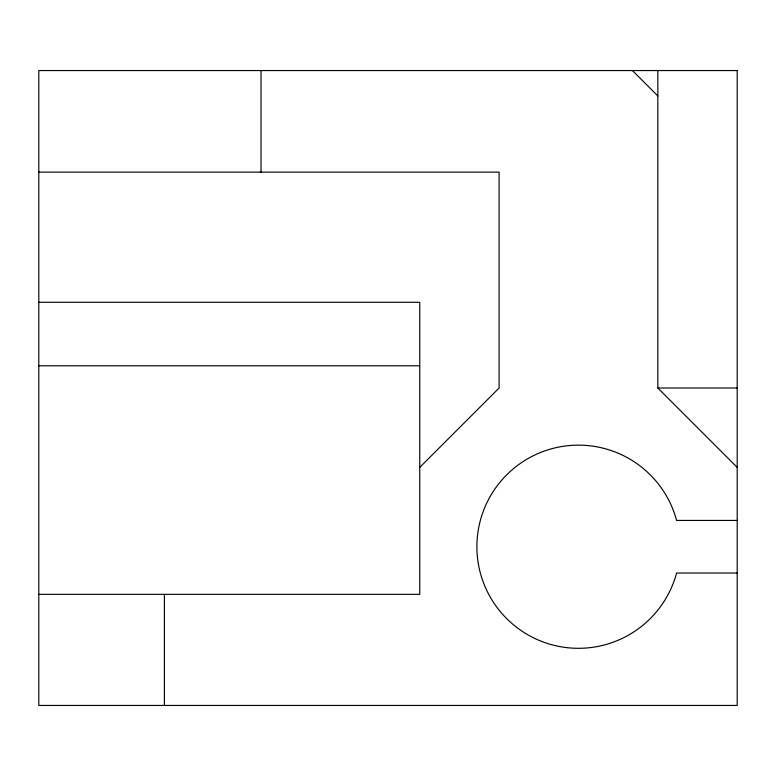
<?xml version="1.0" encoding="UTF-8"?>
<svg xmlns="http://www.w3.org/2000/svg" width="776" height="776" viewBox="0 0 776 776"><rect width="100%" height="100%" fill="white"/><g stroke="black" fill="none" stroke-linecap="round" stroke-linejoin="round"><path stroke-width="1.16" d="M419.748 467.365L499.113 388L499.113 172.126L38.8 172.126M38.8 302.291L419.748 302.291L419.748 594.348L38.8 594.348M38.8 365.777L419.748 365.777M657.835 70.548L657.835 388L737.2 388M737.2 520.434L676.594 520.434A101.588 101.588 0 0 0 520.201 463.514A101.588 101.588 0 0 0 520.201 629.937A101.588 101.588 0 0 0 676.594 573.018L737.2 573.018M632.44 70.548L657.835 95.943M657.835 388L737.2 467.365M261.017 70.548L261.017 172.126M164.405 594.348L164.405 705.452M737.2 70.548L38.8 70.548L38.8 705.452L737.2 705.452L737.2 70.548"/></g></svg>
